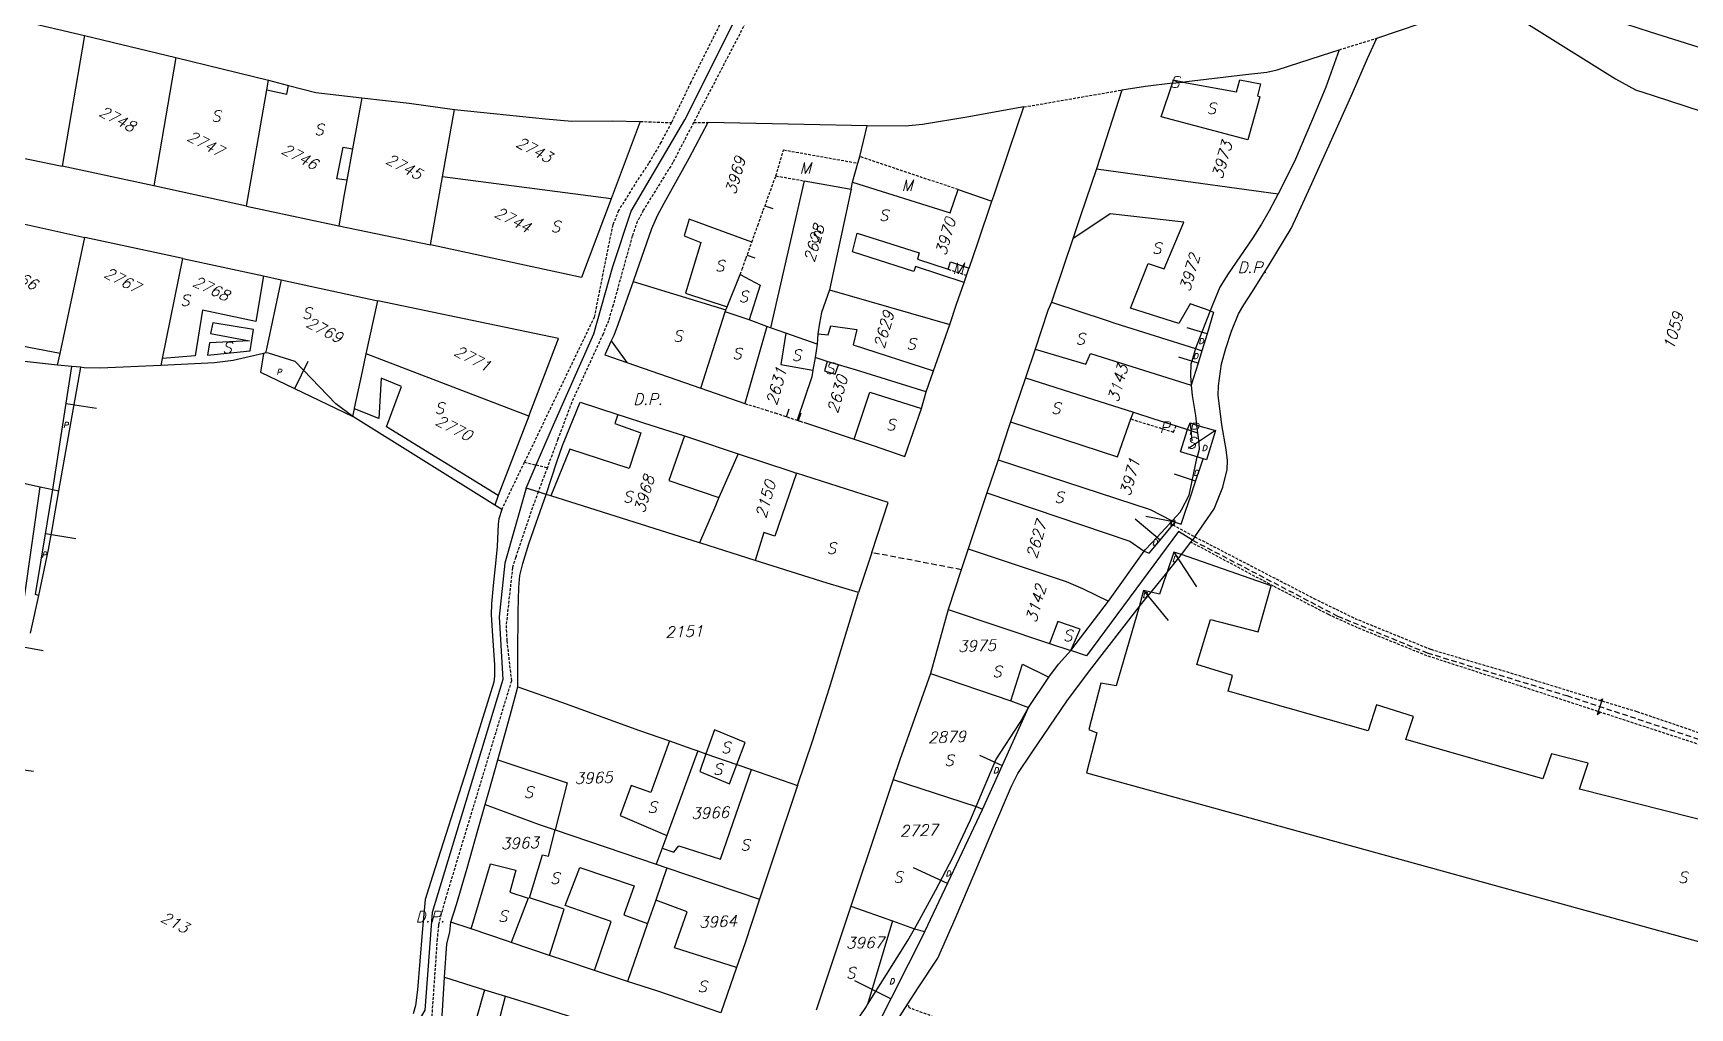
# Model space of a CAD drawing. Extents: x -334462 to -332769, y -29481 to -26664.
# Drawn here: x -334000.6 to -333851.5, y -28563.3 to -28475.5 of the extents above; entities that cross this region are included whole.
import ezdxf
from ezdxf.enums import TextEntityAlignment as Align

# ---------------------------------------------------------------- set-up
doc = ezdxf.new("R2010")
doc.units = 0
doc.header["$MEASUREMENT"] = 0
doc.linetypes.add('DASHED', pattern=[0.75, 0.5, -0.25])
doc.linetypes.add('HIDDEN', pattern=[0.375, 0.25, -0.125])
for name, color, linetype in [('18', 7, 'CONTINUOUS'), ('19', 7, 'CONTINUOUS'), ('DP$DIVIDING$LINE', 7, 'CONTINUOUS'), ('EASEMENT$BOUNDA$', 7, 'CONTINUOUS'), ('ENC$$ST$$A$$TEXT', 7, 'CONTINUOUS'), ('ENCRO$$AREA$TEXT', 7, 'CONTINUOUS'), ('ENCROACHED$WALL', 7, 'CONTINUOUS'), ('MAP$SHEET$BOUND$', 7, 'CONTINUOUS'), ('PARCEL$BOUNDARY', 7, 'CONTINUOUS'), ('PARCEL$NUMBER', 7, 'CONTINUOUS'), ('SECTION$$A$', 7, 'CONTINUOUS'), ('STRUC$$FOOTPRINT', 7, 'CONTINUOUS')]:
    doc.layers.add(name, color=color, linetype=linetype)
doc.styles.add('ITALICT', font='ITALICT', dxfattribs={"height": 0.2})

# ---------------------------------------------------------------- blocks, each defined once
blk = doc.blocks.new('HOOK')
at = {"layer": '19', "color": 7, "linetype": 'Continuous'}
for p, q in [((0, 0.75), (-0.17, 0.5)), ((0, 0), (0, 0.75)), ((0, -0.75), (0, 0)), ((0.17, -0.5), (0, -0.75))]:
    blk.add_line(p, q, dxfattribs=at)

msp = doc.modelspace()

# ---------------------------------------------------------------- linework, layer by layer
at = {"layer": '18', "color": 1, "linetype": 'Continuous'}
for p, q in [((-333934.76, -28491.04), (-333934.06, -28491.29)), ((-333936.36, -28495.47), (-333935.66, -28495.73)), ((-333932.81, -28510.03), (-333932.58, -28509.32)), ((-333931.74, -28510.38), (-333931.51, -28509.67))]:
    msp.add_line(p, q, dxfattribs=at)
at = {"layer": 'DP$DIVIDING$LINE', "color": 30, "linetype": 'HIDDEN'}
for p, q in [((-333883.07, -28476.99), (-333879.68, -28475.94)), ((-333911.46, -28482.14), (-333902.63, -28480.61)), ((-333941.18, -28483.53), (-333939.9, -28483.54))]:
    msp.add_line(p, q, dxfattribs=at)
at = {"layer": 'DP$DIVIDING$LINE', "color": 2, "linetype": 'HIDDEN'}
for p, q in [((-333945.98, -28483.44), (-333943.18, -28483.55)), ((-333958.45, -28518.39), (-333956.41, -28514.13)), ((-333956.41, -28514.13), (-333955.36, -28514.37)), ((-333955.36, -28514.37), (-333954.35, -28514.6)), ((-333954.35, -28514.6), (-333955.18, -28516.8)), ((-333898.32, -28519.63), (-333898.05, -28519.77)), ((-333898.05, -28519.77), (-333896.07, -28520.84))]:
    msp.add_line(p, q, dxfattribs=at)
for points in [[(-333935.24, -28468.2), (-333935.96, -28469.14), (-333936.83, -28470.74), (-333941.44, -28479.93), (-333943.18, -28483.55)], [(-333932.58, -28467.93), (-333933.84, -28469.71), (-333934.96, -28471.58), (-333941.18, -28483.53)], [(-333943.18, -28483.55), (-333944.13, -28485.34), (-333945.24, -28487.24), (-333946.28, -28488.79), (-333947.94, -28491.47), (-333948.45, -28492.74), (-333948.77, -28494.2), (-333950.13, -28501.06), (-333956.41, -28514.13)], [(-333941.18, -28483.53), (-333943.05, -28487.14), (-333945.71, -28491.44), (-333946.25, -28492.43), (-333946.7, -28493.74), (-333948.44, -28499.99), (-333948.85, -28501.39), (-333949.34, -28502.58), (-333952.15, -28508.71), (-333953.4, -28512.05), (-333954.35, -28514.6)], [(-333955.18, -28516.8), (-333955.44, -28517.5), (-333957.2, -28522.67), (-333957.49, -28523.61), (-333958.06, -28528.82), (-333958, -28530.19), (-333957.59, -28533.8), (-333963.49, -28553.32), (-333963.9, -28554.79), (-333964.15, -28555.82), (-333964.27, -28557.05), (-333964.76, -28564.1), (-333965.31, -28564.98), (-333971.71, -28575.36), (-333972.83, -28577.37), (-333977.15, -28585.12), (-333980.98, -28596.49), (-333980.84, -28597.43)]]:
    msp.add_lwpolyline(points, dxfattribs=at)
at = {"layer": 'EASEMENT$BOUNDA$', "color": 3, "linetype": 'HIDDEN'}
for p, q in [((-333917.37, -28489.58), (-333926.23, -28486.6)), ((-333918.26, -28496.75), (-333916.61, -28497.31))]:
    msp.add_line(p, q, dxfattribs=at)
for points in [[(-333933.78, -28488.34), (-333933.08, -28486), (-333926.39, -28487.2)], [(-333901.82, -28510.23), (-333897.98, -28511.42), (-333897.76, -28510.85)], [(-333896.07, -28520.84), (-333885.36, -28526.38), (-333881.68, -28528.18), (-333874.84, -28530.97), (-333868.01, -28532.98), (-333856.28, -28536.57), (-333844.72, -28540.51), (-333838.43, -28542.67), (-333832.83, -28544.75), (-333827.61, -28546.44), (-333822.7, -28548.12)], [(-333778.63, -28565.03), (-333788.97, -28561.63), (-333799.16, -28558.1), (-333807.17, -28555.37), (-333813.71, -28553.28), (-333818.47, -28551.7), (-333819.48, -28551.23), (-333822.42, -28548.99), (-333827.31, -28547.3), (-333831.91, -28545.86), (-333835.83, -28544.36), (-333849.46, -28539.94), (-333868.77, -28533.63), (-333875.18, -28531.55), (-333881.42, -28529.03), (-333884.04, -28527.84), (-333889, -28525.28), (-333896.42, -28521.33)], [(-333845.84, -28588.23), (-333858.29, -28584.48), (-333865.05, -28582.46), (-333877.63, -28578.47), (-333891.87, -28574.09), (-333900.12, -28571.53), (-333905.3, -28569.51), (-333916.71, -28565.1), (-333921.74, -28563.27), (-333921.89, -28562.88)]]:
    msp.add_lwpolyline(points, dxfattribs=at)
at = {"layer": 'ENC$$ST$$A$$TEXT', "color": 1, "linetype": 'Continuous'}
for p, q in [((-333894.97, -28502.56), (-333896.76, -28502.01)), ((-333895.78, -28505.19), (-333897.52, -28504.66)), ((-333977.09, -28507.5), (-333975.88, -28505.01)), ((-333896.49, -28510.58), (-333896.34, -28512.2)), ((-333894.21, -28511.26), (-333896.65, -28512.89)), ((-333899.2, -28521.14), (-333901.44, -28519.26)), ((-333897.83, -28519.51), (-333900.47, -28519.01)), ((-333897.96, -28522.23), (-333895.93, -28525.34)), ((-333900.68, -28525.68), (-333898.47, -28528.36)), ((-333913.38, -28541.47), (-333915.41, -28540.53)), ((-333918.34, -28552.06), (-333921.38, -28550.63))]:
    msp.add_line(p, q, dxfattribs=at)
at = {"layer": 'ENCRO$$AREA$TEXT', "color": 5, "linetype": 'Continuous'}
for p, q in [((-333997.66, -28508.83), (-333994.92, -28509.25)), ((-333896, -28515.82), (-333897.9, -28515.19)), ((-333999.52, -28520.55), (-333996.79, -28521)), ((-334001.87, -28530.69), (-333999.72, -28531.07)), ((-334003.74, -28541.53), (-334000.59, -28541.94)), ((-333923.42, -28562.45), (-333926.67, -28560.82))]:
    msp.add_line(p, q, dxfattribs=at)
at = {"layer": 'ENCROACHED$WALL', "color": 5, "linetype": 'Continuous'}
for p, q in [((-333998.86, -28516.59), (-333997.15, -28505.49)), ((-333920.37, -28556.38), (-333924.89, -28565.36))]:
    msp.add_line(p, q, dxfattribs=at)
for points in [[(-333897.83, -28519.51), (-333897.29, -28519.69), (-333896.9, -28518.53), (-333896.44, -28517.16), (-333896.07, -28516.04), (-333895.33, -28513.82)], [(-334000.16, -28526.12), (-334000.43, -28526.04), (-333998.86, -28516.59)]]:
    msp.add_lwpolyline(points, dxfattribs=at)
at = {"layer": 'MAP$SHEET$BOUND$', "color": 6, "linetype": 'Continuous'}
for p, q in [((-333956.26, -28516.46), (-333955.36, -28514.37)), ((-333955.18, -28516.8), (-333956.26, -28516.46)), ((-333954.46, -28517.02), (-333955.18, -28516.8))]:
    msp.add_line(p, q, dxfattribs=at)
for points in [[(-333955.36, -28514.37), (-333953.79, -28510.76), (-333950.18, -28502.56), (-333948.45, -28496.5), (-333946.79, -28491.53), (-333941.98, -28483.29), (-333937.02, -28473.41), (-333932.86, -28468.08), (-333930.89, -28464.95), (-333925.73, -28452.66), (-333919.79, -28440.13), (-333915.81, -28433.17), (-333911.88, -28424.17)], [(-333956.26, -28516.46), (-333958.17, -28523.2), (-333958.68, -28528.05), (-333958.36, -28533.69), (-333964.73, -28554.66), (-333965.37, -28563.45), (-333970.95, -28573.01), (-333977.44, -28584.16), (-333982.66, -28598.56), (-333986.44, -28599.55)], [(-333896.28, -28521.14), (-333897.53, -28520.35), (-333905.83, -28531.57), (-333907.22, -28531.09)]]:
    msp.add_lwpolyline(points, dxfattribs=at)
at = {"layer": 'PARCEL$BOUNDARY', "color": 7, "linetype": 'Continuous'}
for p, q in [((-334004.17, -28473.8), (-333996, -28475.71)), ((-333996, -28475.71), (-333998.02, -28487.46)), ((-333996, -28475.71), (-333987.79, -28477.67)), ((-333987.79, -28477.67), (-333989.76, -28489.24)), ((-333987.79, -28477.67), (-333979.45, -28479.73)), ((-333981.43, -28491.07), (-333979.6, -28480.58)), ((-333979.6, -28480.58), (-333979.45, -28479.73)), ((-333979.45, -28479.73), (-333977.65, -28480.2)), ((-333902.63, -28480.61), (-333904.93, -28487.7)), ((-333898.09, -28480), (-333897.16, -28479.89)), ((-333971.05, -28481.33), (-333971.89, -28485.92)), ((-333963.78, -28488.43), (-333962.71, -28482.37)), ((-333945.98, -28483.44), (-333948.62, -28490.4)), ((-333926.23, -28486.6), (-333925.56, -28483.84)), ((-334006.39, -28485.74), (-333998.02, -28487.46)), ((-333971.89, -28485.92), (-333972.4, -28488.73)), ((-333989.76, -28489.24), (-333998.02, -28487.46)), ((-333926.87, -28488.91), (-333926.39, -28487.2)), ((-333981.43, -28491.07), (-333989.76, -28489.24)), ((-333964.88, -28494.56), (-333963.78, -28488.43)), ((-333948.62, -28490.4), (-333963.78, -28488.43)), ((-333927, -28489.55), (-333928.95, -28498.6)), ((-333927, -28489.55), (-333926.87, -28488.91)), ((-333981.43, -28491.07), (-333973.12, -28492.83)), ((-334004.69, -28491.97), (-333995.97, -28493.89)), ((-333998.21, -28504.33), (-333995.97, -28493.89)), ((-333987.17, -28495.78), (-333995.97, -28493.89)), ((-333973.12, -28492.83), (-333964.88, -28494.56)), ((-333988.99, -28504.79), (-333987.17, -28495.78)), ((-333987.17, -28495.78), (-333979.9, -28497.35)), ((-333938.16, -28500.12), (-333936.99, -28497.21)), ((-333979.9, -28497.35), (-333978.32, -28497.69)), ((-333978.32, -28497.69), (-333969.62, -28499.6)), ((-333928.95, -28498.6), (-333918.13, -28501.71)), ((-333916.83, -28497.93), (-333916.61, -28497.31)), ((-333970.67, -28504.37), (-333969.62, -28499.6)), ((-333940.54, -28507.47), (-333938.34, -28500.59)), ((-333936.19, -28501.31), (-333938.34, -28500.59)), ((-333934.59, -28501.89), (-333936.19, -28501.31)), ((-333919.6, -28505.89), (-333918.13, -28501.71)), ((-333934.26, -28502.01), (-333934.59, -28501.89)), ((-333932.89, -28502.5), (-333934.26, -28502.01)), ((-333930.07, -28503.49), (-333932.89, -28502.5)), ((-333929.99, -28502.55), (-333930.07, -28503.49)), ((-333998.44, -28505.39), (-334006.88, -28504.44)), ((-333998.44, -28505.39), (-333998.21, -28504.33)), ((-333979.72, -28504.28), (-333979.9, -28504.32)), ((-333956.03, -28509.99), (-333970.67, -28504.37)), ((-333930.23, -28504.7), (-333930.44, -28505.85)), ((-333930.07, -28503.49), (-333930.23, -28504.7)), ((-333929.17, -28505.04), (-333930.23, -28504.7)), ((-333910.45, -28503.94), (-333911.3, -28506.52)), ((-333997.15, -28505.49), (-333998.44, -28505.39)), ((-333996.37, -28505.55), (-333998.34, -28516.7)), ((-333996.37, -28505.55), (-333997.15, -28505.49)), ((-333989.12, -28505.42), (-333988.99, -28504.79)), ((-333947.2, -28505.13), (-333940.54, -28507.47)), ((-333928.14, -28505.36), (-333929.17, -28505.04)), ((-333920.26, -28507.79), (-333919.6, -28505.89)), ((-333940.54, -28507.47), (-333936.58, -28508.84)), ((-333920.68, -28509.3), (-333920.26, -28507.79)), ((-333971.86, -28510), (-333971.72, -28509.32)), ((-333959.08, -28517.99), (-333971.86, -28510)), ((-333956.03, -28509.99), (-333958.79, -28517.12)), ((-333931.21, -28510.56), (-333926.72, -28512.05)), ((-333897.76, -28510.85), (-333896.72, -28511.19)), ((-333896.72, -28511.19), (-333895.83, -28511.47)), ((-333895.91, -28510.78), (-333895.83, -28511.47)), ((-333937.18, -28513.37), (-333938.9, -28517.31)), ((-334008.76, -28514.44), (-333999.99, -28516.34)), ((-333913.78, -28513.9), (-333914.79, -28516.87)), ((-333999.99, -28516.34), (-333998.86, -28516.59)), ((-333998.86, -28516.59), (-333998.34, -28516.7)), ((-333958.79, -28517.12), (-333959.08, -28517.99)), ((-333958.45, -28518.39), (-333959.08, -28517.99)), ((-333914.79, -28516.87), (-333916.48, -28521.93)), ((-333898.32, -28519.63), (-333898.1, -28519.39)), ((-333896.07, -28520.84), (-333896.28, -28521.14)), ((-333916.48, -28521.93), (-333917.09, -28523.8)), ((-333903.83, -28526.63), (-333900.62, -28522.13)), ((-333898.6, -28524.08), (-333897.26, -28522.44)), ((-333897.26, -28522.44), (-333896.42, -28521.33)), ((-333896.42, -28521.33), (-333896.28, -28521.14)), ((-333900.01, -28525.82), (-333898.6, -28524.08)), ((-334000.16, -28526.12), (-334000.89, -28529.51)), ((-333907.22, -28531.09), (-333903.83, -28526.63)), ((-333918.26, -28527.39), (-333919.86, -28533.16)), ((-333919.86, -28533.16), (-333912.64, -28535.62)), ((-333911.05, -28536.2), (-333909.2, -28533.49)), ((-333912.64, -28535.62), (-333911.05, -28536.2)), ((-333940.81, -28540.11), (-333943.6, -28547.72)), ((-333940.81, -28540.11), (-333940.07, -28540.37)), ((-333940.07, -28540.37), (-333937.3, -28541.33)), ((-333937.3, -28541.33), (-333935.97, -28541.8)), ((-333935.97, -28541.8), (-333931.83, -28543.24)), ((-333923.22, -28542.69), (-333915.76, -28545.13)), ((-333953.64, -28547.23), (-333944.54, -28550.31)), ((-333943.6, -28547.72), (-333944.02, -28548.87)), ((-333944.02, -28548.87), (-333944.54, -28550.31)), ((-333943.58, -28550.64), (-333944.59, -28553.56)), ((-333944.54, -28550.31), (-333943.58, -28550.64)), ((-333943.58, -28550.64), (-333935.25, -28553.46)), ((-333944.59, -28553.56), (-333945.32, -28555.66)), ((-333927.04, -28554.09), (-333930.15, -28563.46)), ((-333927.04, -28554.09), (-333923.29, -28555.42)), ((-333961.22, -28556.15), (-333963.03, -28555.54)), ((-333945.32, -28555.66), (-333947.12, -28560.89)), ((-333923.29, -28555.42), (-333921.29, -28556.13)), ((-333954.16, -28558.53), (-333957.6, -28557.37)), ((-333963.61, -28560.5), (-333960.01, -28561.62)), ((-333947.12, -28560.89), (-333950.12, -28559.88)), ((-333960.01, -28561.62), (-333958.12, -28562.21)), ((-333922.86, -28564.4), (-333921.89, -28562.88))]:
    msp.add_line(p, q, dxfattribs=at)
at = {"layer": 'PARCEL$BOUNDARY', "color": 2, "linetype": 'HIDDEN'}
msp.add_line((-333933.78, -28488.34), (-333931.24, -28488.79), dxfattribs=at)
at = {"layer": 'PARCEL$BOUNDARY', "color": 7, "linetype": 'Continuous'}
for points in [[(-333849.22, -28477.23), (-333855.06, -28475.39), (-333862.84, -28472.89), (-333866.47, -28471.68)], [(-333879.68, -28475.94), (-333875.79, -28474.63), (-333869.3, -28472.66)], [(-333869.3, -28472.66), (-333865.56, -28475.02), (-333858.2, -28479.6), (-333856.41, -28480.6), (-333854.8, -28481.12), (-333848.83, -28483.05), (-333842.46, -28485.07), (-333840.16, -28485.96), (-333837.24, -28487.23), (-333831.52, -28489.74), (-333828.63, -28490.88), (-333824.4, -28492.4), (-333817.17, -28495.01), (-333812.69, -28496.58), (-333806.36, -28498.82), (-333807.36, -28501.48), (-333809.29, -28506.53), (-333811.63, -28512.66), (-333812.77, -28515.58)], [(-333896.07, -28520.84), (-333894.33, -28518.31), (-333893.56, -28516.36), (-333893.16, -28514.79), (-333893.12, -28513.96), (-333893.26, -28512.97), (-333893.63, -28510.75), (-333893.96, -28508.1), (-333893.93, -28507.25), (-333893.68, -28505.26), (-333893.27, -28503.89), (-333892.78, -28502.33), (-333892.14, -28500.76), (-333891.65, -28499.94), (-333890.93, -28498.83), (-333889.37, -28496.35), (-333887.41, -28493.09), (-333886.84, -28491.85), (-333885.7, -28489.37), (-333883.73, -28485.05), (-333881.87, -28480.9), (-333880.52, -28477.77), (-333879.68, -28475.94)], [(-333897.16, -28479.89), (-333896.82, -28479.85), (-333891.5, -28479.22), (-333889.58, -28479.01), (-333888.65, -28478.79), (-333884.68, -28477.5), (-333883.07, -28476.99)], [(-333883.07, -28476.99), (-333884.29, -28480.34), (-333885.49, -28483.24), (-333887.1, -28487.04), (-333888.58, -28489.97)], [(-333977.65, -28480.2), (-333975.2, -28480.82), (-333971.05, -28481.33)], [(-333898.09, -28480), (-333900.51, -28480.29), (-333902.63, -28480.61)], [(-333971.05, -28481.33), (-333966.8, -28481.81), (-333962.71, -28482.37)], [(-333911.46, -28482.14), (-333916.6, -28483.06), (-333920.58, -28483.71), (-333922.11, -28483.86), (-333925.56, -28483.84)], [(-333914.33, -28490.63), (-333914.17, -28490.15), (-333912.73, -28485.85), (-333911.46, -28482.14)], [(-333962.71, -28482.37), (-333954.51, -28483.22), (-333952.15, -28483.42), (-333948.48, -28483.4), (-333945.98, -28483.44)], [(-333939.9, -28483.54), (-333941.62, -28486.77), (-333943.85, -28490.83), (-333944.46, -28491.93), (-333944.96, -28493.11), (-333946.33, -28496.98), (-333946.63, -28497.84)], [(-333925.56, -28483.84), (-333931.24, -28483.71), (-333938.45, -28483.58), (-333939.9, -28483.54)], [(-333926.39, -28487.2), (-333926.29, -28486.82), (-333926.23, -28486.6)], [(-333904.93, -28487.7), (-333906.37, -28491.95), (-333907.06, -28494.01)], [(-333904.93, -28487.7), (-333897.74, -28488.69), (-333890.76, -28489.65), (-333888.58, -28489.97)], [(-333972.4, -28488.73), (-333972.64, -28490.01), (-333973.12, -28492.83)], [(-333931.24, -28488.79), (-333929.69, -28489.06), (-333927, -28489.55)], [(-333948.62, -28490.4), (-333951.27, -28497.5), (-333964.88, -28494.56)], [(-333916.38, -28496.64), (-333915.59, -28494.37), (-333914.33, -28490.63)], [(-333888.58, -28489.97), (-333889.39, -28491.49), (-333890.07, -28492.68), (-333890.86, -28493.92), (-333893.14, -28497.26), (-333893.81, -28498.35), (-333894.45, -28499.88), (-333894.69, -28500.49)], [(-333907.06, -28494.01), (-333907.83, -28496.32), (-333908.97, -28499.72)], [(-333916.61, -28497.31), (-333916.4, -28496.69), (-333916.38, -28496.64)], [(-333978.32, -28497.69), (-333979.64, -28503.91), (-333979.72, -28504.28)], [(-333946.63, -28497.84), (-333947.98, -28501.67), (-333948.38, -28502.72), (-333948.6, -28503.2)], [(-333928.95, -28498.6), (-333929.67, -28500.64), (-333929.85, -28501.59), (-333929.99, -28502.55)], [(-333918.13, -28501.71), (-333917.53, -28499.9), (-333916.83, -28497.93)], [(-333956.03, -28509.99), (-333953.35, -28502.99), (-333969.62, -28499.6)], [(-333938.27, -28500.41), (-333938.17, -28500.15), (-333938.16, -28500.12)], [(-333908.97, -28499.72), (-333909.3, -28500.46), (-333910.45, -28503.94)], [(-333908.97, -28499.72), (-333904.05, -28501.33), (-333903.27, -28501.59), (-333896.02, -28503.89)], [(-333938.34, -28500.59), (-333938.28, -28500.44), (-333938.27, -28500.41)], [(-333894.69, -28500.49), (-333895.44, -28502.42), (-333896.02, -28503.89)], [(-333948.6, -28503.2), (-333949.18, -28504.45), (-333947.2, -28505.13)], [(-333979.9, -28504.32), (-333982.63, -28504.95), (-333984.31, -28505.16), (-333989.12, -28505.42)], [(-333971.86, -28510), (-333973.39, -28508.88), (-333977.04, -28505.06), (-333979.44, -28504.31), (-333979.72, -28504.28)], [(-333971.72, -28509.32), (-333971.71, -28509.26), (-333971, -28505.95), (-333970.67, -28504.37)], [(-333896.02, -28503.89), (-333896.34, -28505.02), (-333896.42, -28505.28), (-333896.47, -28506.33), (-333896.4, -28507.2)], [(-333989.12, -28505.42), (-333994.6, -28505.65), (-333996.04, -28505.62), (-333996.37, -28505.55)], [(-333930.44, -28505.85), (-333930.54, -28506.45), (-333931.85, -28510.35)], [(-333920.26, -28507.79), (-333926.53, -28505.85), (-333928.14, -28505.36)], [(-333911.3, -28506.52), (-333912.25, -28509.25), (-333912.66, -28510.49)], [(-333911.3, -28506.52), (-333905.29, -28508.45), (-333901.6, -28509.62)], [(-333896.4, -28507.2), (-333896.32, -28508.13), (-333896.01, -28509.92), (-333895.91, -28510.78)], [(-333954.46, -28517.02), (-333953.51, -28514.1), (-333952.99, -28512.61), (-333951.4, -28508.72), (-333948.01, -28509.83)], [(-333948.01, -28509.83), (-333947.35, -28510.04), (-333945.68, -28510.58), (-333942.01, -28511.76)], [(-333926.72, -28512.05), (-333925.03, -28512.62), (-333922.18, -28513.61), (-333920.68, -28509.3)], [(-333912.66, -28510.49), (-333913.37, -28512.67), (-333913.78, -28513.9)], [(-333901.6, -28509.62), (-333899.75, -28510.21), (-333897.76, -28510.85)], [(-333942.01, -28511.76), (-333941.47, -28511.94), (-333937.18, -28513.37)], [(-333895.83, -28511.47), (-333895.7, -28512.38), (-333895.69, -28512.97), (-333895.85, -28513.64)], [(-333937.18, -28513.37), (-333932.52, -28514.91), (-333931.92, -28515.1)], [(-333898.1, -28519.39), (-333897.4, -28518.63), (-333897.28, -28518.4), (-333896.59, -28517.08), (-333896.35, -28515.95), (-333895.85, -28513.64)], [(-333925.15, -28522.26), (-333923.66, -28517.74), (-333931.92, -28515.1)], [(-333998.34, -28516.7), (-333998.95, -28520.17), (-333999.27, -28521.98), (-334000.16, -28526.12)], [(-333957.02, -28534.34), (-333957.02, -28531.59), (-333956.99, -28527.55), (-333956.91, -28525.39), (-333956.84, -28524.33), (-333956.57, -28523.25), (-333956.01, -28521.48), (-333955.37, -28519.57), (-333954.46, -28517.02)], [(-333938.9, -28517.31), (-333939.22, -28518.05), (-333940.65, -28521.38)], [(-333914.79, -28516.87), (-333901.92, -28521.22), (-333900.62, -28522.13)], [(-333958.45, -28518.39), (-333958.73, -28519.22), (-333958.79, -28519.7), (-333958.87, -28521.72), (-333959, -28522.94), (-333959.23, -28525.23), (-333959.38, -28526.86), (-333959.41, -28527.86), (-333959.3, -28529.75), (-333959.11, -28532.37), (-333959.1, -28533.38), (-333959.16, -28533.92), (-333961.6, -28541.74), (-333964.69, -28551.4), (-333965.34, -28553.49), (-333965.61, -28556.47), (-333966.03, -28561.62), (-333966.23, -28563.04), (-333966.44, -28563.8)], [(-333900.62, -28522.13), (-333900.52, -28521.99), (-333899.49, -28520.89), (-333898.32, -28519.63)], [(-333916.48, -28521.93), (-333907.66, -28524.87), (-333906.17, -28525.5), (-333903.83, -28526.63)], [(-333931.83, -28543.24), (-333930.49, -28539.24), (-333928.94, -28534.44), (-333926.33, -28525.86)], [(-333901.07, -28527.15), (-333900.59, -28526.54), (-333900.01, -28525.82)], [(-333921.89, -28562.88), (-333920.97, -28561.45), (-333919.19, -28558.77), (-333917.64, -28555.25), (-333915.94, -28551.22), (-333914.24, -28547.21), (-333912.57, -28543.3), (-333912, -28542.16), (-333910.72, -28540.23), (-333907.58, -28535.63), (-333905.55, -28532.92), (-333901.07, -28527.15)], [(-333909.2, -28533.49), (-333908.34, -28532.31), (-333907.22, -28531.09)], [(-333958.81, -28540.92), (-333957.7, -28536.93), (-333957.02, -28534.34)], [(-333957.02, -28534.34), (-333953.09, -28535.72), (-333946.04, -28538.27), (-333943.36, -28539.21)], [(-333919.86, -28533.16), (-333922.61, -28540.91), (-333923.22, -28542.69)], [(-333915.76, -28545.13), (-333913.99, -28540.92), (-333911.8, -28537.55), (-333911.05, -28536.2)], [(-333943.36, -28539.21), (-333941.35, -28539.92), (-333940.81, -28540.11)], [(-333959.94, -28544.94), (-333959.62, -28543.81), (-333958.81, -28540.92)], [(-333931.83, -28543.24), (-333934, -28549.68), (-333935.25, -28553.46)], [(-333923.22, -28542.69), (-333925.1, -28548.36), (-333926.5, -28552.48), (-333927.04, -28554.09)], [(-333963.03, -28555.54), (-333962.54, -28553.93), (-333961.58, -28550.67), (-333960.6, -28547.25), (-333959.94, -28544.94)], [(-333959.94, -28544.94), (-333955.09, -28546.74), (-333953.64, -28547.23)], [(-333921.29, -28556.13), (-333921.03, -28555.67), (-333919.41, -28552.69), (-333917.85, -28549.7), (-333916.27, -28546.32), (-333915.76, -28545.13)], [(-333935.25, -28553.46), (-333936.58, -28557.49), (-333937.32, -28559.63)], [(-333963.61, -28560.5), (-333963.41, -28557.49), (-333963.14, -28556.44), (-333963.03, -28555.54)], [(-333957.6, -28557.37), (-333957.94, -28557.26), (-333961.22, -28556.15)], [(-333925.52, -28562.95), (-333923.81, -28560.25), (-333921.9, -28557.2), (-333921.29, -28556.13)], [(-333950.12, -28559.88), (-333952.69, -28559.02), (-333954.16, -28558.53)], [(-333937.32, -28559.63), (-333938.72, -28563.69), (-333944.41, -28561.76), (-333947.12, -28560.89)], [(-333966.33, -28569.05), (-333964.76, -28566.47), (-333963.95, -28565.13), (-333963.79, -28563.53), (-333963.61, -28560.5)], [(-333958.12, -28562.21), (-333955.22, -28563.1), (-333949.19, -28565.01)], [(-333926.69, -28564.72), (-333925.68, -28563.21), (-333925.52, -28562.95)]]:
    msp.add_lwpolyline(points, dxfattribs=at)
at = {"layer": 'PARCEL$BOUNDARY', "color": 2, "linetype": 'HIDDEN'}
for points in [[(-333935.94, -28494.31), (-333935.41, -28492.81), (-333934.91, -28491.44), (-333933.78, -28488.34)], [(-333936.99, -28497.21), (-333936.81, -28496.74), (-333936.47, -28495.77), (-333935.94, -28494.31)], [(-333936.58, -28508.84), (-333934.64, -28509.43), (-333933.85, -28509.69), (-333931.85, -28510.35)], [(-333931.85, -28510.35), (-333931.6, -28510.43), (-333931.21, -28510.56)]]:
    msp.add_lwpolyline(points, dxfattribs=at)
at = {"layer": 'SECTION$$A$', "color": 7, "linetype": 'Continuous'}
for p, q in [((-333954.05, -28517.15), (-333954.46, -28517.02)), ((-333940.65, -28521.38), (-333954.05, -28517.15)), ((-333925.15, -28522.26), (-333926.33, -28525.86)), ((-333917.09, -28523.8), (-333918.26, -28527.39)), ((-333918.26, -28527.39), (-333909.16, -28530.44)), ((-333909.16, -28530.44), (-333907.22, -28531.09))]:
    msp.add_line(p, q, dxfattribs=at)
at = {"layer": 'SECTION$$A$', "color": 2, "linetype": 'DASHED'}
msp.add_line((-333917.09, -28523.8), (-333925.15, -28522.26), dxfattribs=at)
at = {"layer": 'SECTION$$A$', "color": 7, "linetype": 'Continuous'}
for points in [[(-333935.64, -28522.96), (-333940.53, -28521.42), (-333940.65, -28521.38)], [(-333926.33, -28525.86), (-333929.16, -28525), (-333935.64, -28522.96)]]:
    msp.add_lwpolyline(points, dxfattribs=at)
at = {"layer": 'SECTION$$A$', "color": 2, "linetype": 'DASHED'}
msp.add_lwpolyline([(-333896.28, -28521.14), (-333883.22, -28527.98), (-333875.16, -28531.29), (-333862.59, -28535.14), (-333840.87, -28542.31), (-333822.86, -28548.63)], dxfattribs=at)
at = {"layer": 'STRUC$$FOOTPRINT', "color": 1, "linetype": 'Continuous'}
for p, q in [((-333931.24, -28488.79), (-333934.26, -28502.01)), ((-333917.37, -28489.58), (-333914.33, -28490.63)), ((-333946.63, -28497.84), (-333938.27, -28500.41)), ((-333998.21, -28504.33), (-334007.01, -28502.63)), ((-333981.09, -28504.08), (-333980.79, -28502.16)), ((-333948.6, -28503.2), (-333947.2, -28505.13)), ((-333934.59, -28501.89), (-333936.58, -28508.84)), ((-333896.02, -28503.89), (-333895.45, -28504.1)), ((-333901.82, -28510.23), (-333901.6, -28509.62)), ((-333895.33, -28513.82), (-333895.85, -28513.64)), ((-333897.83, -28519.51), (-333898.1, -28519.39)), ((-333898.05, -28519.77), (-333897.83, -28519.51)), ((-333915.19, -28545.38), (-333911.05, -28536.2)), ((-333920.37, -28556.38), (-333915.19, -28545.38)), ((-333915.19, -28545.38), (-333915.76, -28545.13)), ((-333923.29, -28555.42), (-333925.52, -28562.95)), ((-333921.29, -28556.13), (-333920.37, -28556.38)), ((-333960.01, -28561.62), (-333962.52, -28570.42)), ((-333960.46, -28571.14), (-333958.12, -28562.21))]:
    msp.add_line(p, q, dxfattribs=at)
for points in [[(-333979.6, -28480.58), (-333977.8, -28480.97), (-333977.65, -28480.2)], [(-333897.16, -28479.89), (-333892.31, -28480.77), (-333892.03, -28479.7), (-333890.17, -28480.05), (-333890.44, -28481.15), (-333890.21, -28481.23), (-333891.29, -28485.1), (-333899.1, -28483.04), (-333898.09, -28480)], [(-333897.16, -28479.89), (-333898.04, -28479.71), (-333898.09, -28480)], [(-333972.4, -28488.73), (-333973.31, -28488.6), (-333972.73, -28485.75), (-333971.89, -28485.92)], [(-333926.87, -28488.91), (-333918.09, -28491.67), (-333917.37, -28489.58)], [(-333935.94, -28494.31), (-333941.58, -28492.25), (-333942.03, -28493.74), (-333940.54, -28494.34), (-333941.9, -28498.91), (-333938.16, -28500.12)], [(-333894.69, -28500.49), (-333896.48, -28499.85), (-333897.51, -28501.64), (-333901.85, -28500.25), (-333900.27, -28496.23), (-333898.84, -28496.71), (-333897.06, -28492.5), (-333903.7, -28491.77), (-333907.06, -28494.01)], [(-333916.83, -28497.93), (-333921.2, -28496.51), (-333921.35, -28496.96), (-333926.89, -28495.17), (-333926.47, -28493.49), (-333920.89, -28495.26), (-333921.04, -28495.85), (-333918.26, -28496.75)], [(-333936.99, -28497.21), (-333935.18, -28498.17), (-333936.19, -28501.31)], [(-333918.26, -28496.75), (-333918.06, -28496.07), (-333916.38, -28496.64)], [(-333979.9, -28497.35), (-333980.59, -28501.45), (-333985.38, -28500.42), (-333986.05, -28504.54), (-333988.99, -28504.79)], [(-333980.79, -28502.16), (-333984.46, -28501.56), (-333984.66, -28502.54), (-333981.17, -28503.19), (-333984.75, -28503.38), (-333984.95, -28504.48), (-333981.09, -28504.08)], [(-333894.69, -28500.49), (-333894.38, -28500.61), (-333894.97, -28502.56), (-333895.45, -28504.1)], [(-333932.89, -28502.5), (-333933.34, -28505.31), (-333930.44, -28505.85)], [(-333929.99, -28502.55), (-333929.06, -28502.65), (-333928.84, -28501.85), (-333926.5, -28502.16), (-333926.83, -28503.56), (-333919.6, -28505.89)], [(-333979.9, -28504.32), (-333980.18, -28506.03), (-333971.86, -28510)], [(-333910.45, -28503.94), (-333905.87, -28505.29), (-333905.45, -28504.32), (-333896.4, -28507.2)], [(-333895.45, -28504.1), (-333895.78, -28505.19), (-333896.4, -28507.2)], [(-333929.17, -28505.04), (-333929.4, -28505.91), (-333928.44, -28506.21), (-333928.14, -28505.36)], [(-333958.79, -28517.12), (-333968.82, -28510.93), (-333967.48, -28507.31), (-333969.31, -28506.57), (-333969.51, -28510.19), (-333971.72, -28509.32)], [(-333926.72, -28512.05), (-333925.33, -28507.82), (-333920.68, -28509.3)], [(-333948.01, -28509.83), (-333948.28, -28510.63), (-333945.92, -28511.48), (-333946.99, -28514.68), (-333952.32, -28512.94), (-333954.05, -28517.15)], [(-333912.66, -28510.49), (-333903.02, -28513.64), (-333901.82, -28510.23)], [(-333896.72, -28511.19), (-333896.49, -28510.58), (-333895.91, -28510.78)], [(-333942.01, -28511.76), (-333943.4, -28515.78), (-333938.9, -28517.31)], [(-333895.85, -28513.64), (-333897.35, -28513.19), (-333896.72, -28511.19)], [(-333895.91, -28510.78), (-333894.21, -28511.26), (-333895.01, -28513.92), (-333895.33, -28513.82)], [(-333931.92, -28515.1), (-333933.86, -28520.77), (-333934.85, -28520.46), (-333935.64, -28522.96)], [(-333913.78, -28513.9), (-333900.1, -28518.38), (-333898.1, -28519.39)], [(-334010.48, -28523.78), (-334001.44, -28526.47), (-333999.99, -28516.34)], [(-333900.62, -28522.13), (-333900.18, -28522.31), (-333899.2, -28521.14), (-333898.05, -28519.77)], [(-333897.26, -28522.44), (-333897.96, -28522.23), (-333898.6, -28524.08)], [(-333848.75, -28546.78), (-333861.46, -28543.57), (-333860.67, -28541.21), (-333863.97, -28540.37), (-333864.76, -28542.64), (-333877.07, -28539.09), (-333876.38, -28537.02), (-333879.73, -28535.98), (-333880.47, -28538.3), (-333893.08, -28534.75), (-333892.68, -28533.32), (-333895.89, -28532.33), (-333894.66, -28528.29), (-333890.37, -28529.38), (-333889.19, -28525.24), (-333897.26, -28522.44)], [(-333898.6, -28524.08), (-333899.25, -28525.99), (-333900.01, -28525.82)], [(-333900.01, -28525.82), (-333900.68, -28525.68), (-333901.07, -28527.15)], [(-333907.22, -28531.09), (-333906.38, -28529.16), (-333908.4, -28528.46), (-333909.16, -28530.44)], [(-333901.07, -28527.15), (-333903.15, -28534.26), (-333904.53, -28534.01), (-333905.61, -28538.2), (-333904.88, -28538.5), (-333905.81, -28542.1), (-333829.83, -28563.05)], [(-333912.64, -28535.62), (-333911.57, -28532.32), (-333909.2, -28533.49)], [(-333937.3, -28541.33), (-333936.54, -28539.35), (-333939.29, -28538.22), (-333940.07, -28540.37)], [(-333943.36, -28539.21), (-333945.03, -28543.87), (-333946.81, -28543.22), (-333947.8, -28545.92), (-333943.6, -28547.72)], [(-333940.07, -28540.37), (-333940.62, -28541.96), (-333937.95, -28543.09), (-333937.3, -28541.33)], [(-333958.81, -28540.92), (-333952.57, -28542.98), (-333953.64, -28547.23)], [(-333944.02, -28548.87), (-333942.96, -28549.23), (-333942.5, -28548.65), (-333938.75, -28549.87), (-333935.97, -28541.8)], [(-333954.16, -28558.53), (-333952.83, -28554.37), (-333955.97, -28553.33), (-333954.78, -28549.48), (-333954.26, -28549.6), (-333953.64, -28547.23)], [(-333961.22, -28556.15), (-333959.48, -28550.27), (-333957.2, -28550.85), (-333957.73, -28552.84), (-333956.08, -28553.36), (-333957.6, -28557.37)], [(-333950.12, -28559.88), (-333948.62, -28555.47), (-333952.75, -28554.02), (-333951.44, -28550.6), (-333946.53, -28552.26), (-333947.45, -28554.88), (-333945.32, -28555.66)], [(-333937.32, -28559.63), (-333942.9, -28557.84), (-333941.77, -28554.59), (-333944.59, -28553.56)]]:
    msp.add_lwpolyline(points, dxfattribs=at)

# ---------------------------------------------------------------- block references
at = {"layer": '19', "color": 7, "linetype": 'Continuous', "xscale": 0.9999982515647396, "yscale": 0.9999982515647396, "rotation": 161.7520181043893}
msp.add_blockref('HOOK', (-333859.61, -28536.13), dxfattribs=at)

# ---------------------------------------------------------------- texts
at = {"layer": 'DP$DIVIDING$LINE', "color": 2, "linetype": 'Continuous', "style": 'ITALICT'}
for p in [(-333890.89, -28496.58), (-333945.3, -28508.45)]:
    msp.add_text('D.P.', height=1, dxfattribs=at).set_placement(p, align=Align.MIDDLE)
at = {"layer": 'DP$DIVIDING$LINE', "color": 4, "linetype": 'Continuous', "style": 'ITALICT'}
msp.add_text('D.P.', height=1, dxfattribs=at).set_placement((-333964.89, -28555.04), align=Align.MIDDLE)
at = {"layer": 'EASEMENT$BOUNDA$', "color": 3, "linetype": 'Continuous', "style": 'ITALICT'}
for s, p in [('M', (-333931.13, -28487.63)), ('M', (-333921.96, -28489.19)), ('M', (-333917.37, -28496.67)), ('P', (-333898.79, -28510.98))]:
    msp.add_text(s, height=1, dxfattribs=at).set_placement(p, align=Align.MIDDLE)
at = {"layer": 'ENC$$ST$$A$$TEXT', "color": 1, "linetype": 'Continuous', "style": 'ITALICT'}
for s, height, p in [('D', 0.5, (-333895.51, -28503.22)), ('D', 0.5, (-333896.01, -28504.57)), ('P', 0.5, (-333978.5, -28505.99)), ('P', 1, (-333896.21, -28511.12)), ('D', 0.5, (-333895.21, -28512.85)), ('D', 0.5, (-333898.08, -28519.58)), ('D', 0.5, (-333899.68, -28521.34)), ('D', 0.5, (-333897.87, -28522.83)), ('D', 0.5, (-333900.55, -28526.07)), ('D', 0.5, (-333913.98, -28541.86)), ('D', 0.5, (-333918.28, -28551.15))]:
    msp.add_text(s, height=height, dxfattribs=at).set_placement(p, align=Align.MIDDLE)
at = {"layer": 'ENCRO$$AREA$TEXT', "color": 5, "linetype": 'Continuous', "style": 'ITALICT'}
for s, p in [('P', (-333997.71, -28510.77)), ('D', (-333895.96, -28515.08)), ('P', (-333999.65, -28522.44)), ('D', (-333923.35, -28560.86))]:
    msp.add_text(s, height=0.5, dxfattribs=at).set_placement(p, align=Align.MIDDLE)
at = {"layer": 'PARCEL$NUMBER', "color": 7, "linetype": 'Continuous', "style": 'ITALICT'}
for s, rotation, p in [('2748', 332.7705, (-333993.06, -28483.21)), ('2747', 332.7705, (-333985.12, -28485.44)), ('2743', 332.7705, (-333955.53, -28485.99)), ('3973', 74.1686, (-333893.62, -28486.93)), ('2746', 332.7705, (-333976.63, -28486.61)), ('2745', 332.7705, (-333967.25, -28487.51)), ('3969', 74.1686, (-333937.43, -28488.31)), ('2744', 332.7705, (-333957.46, -28492.3)), ('2628', 74.1686, (-333930.34, -28494.41)), ('3970', 74.1686, (-333918.51, -28493.81)), ('3972', 74.1686, (-333896.53, -28497.05)), ('2766', 332.7705, (-334001.86, -28497.45)), ('2767', 332.7705, (-333992.61, -28497.73)), ('2769', 332.7705, (-333974.42, -28502.21)), ('1059', 74.1686, (-333853, -28502.3)), ('2771', 332.7705, (-333961.09, -28504.78)), ('2631', 74.1686, (-333933.74, -28507.28)), ('3143', 74.1686, (-333903, -28507.02)), ('2630', 74.1686, (-333928.24, -28508.01)), ('2770', 332.7705, (-333962.77, -28511.04)), ('3971', 74.1686, (-333901.92, -28515.46)), ('3968', 74.1686, (-333945.63, -28516.99)), ('2150', 74.1686, (-333934.71, -28517.47)), ('2627', 74.1686, (-333910.33, -28521.09)), ('3142', 74.1686, (-333910.37, -28526.85)), ('2151', 2.1037, (-333942.02, -28529.37)), ('3975', 2.1037, (-333915.69, -28530.65)), ('2879', 2.1037, (-333918.39, -28538.86)), ('3965', 2.1037, (-333950.19, -28542.54)), ('3966', 2.1037, (-333939.7, -28545.69)), ('3963', 2.1037, (-333956.83, -28548.41)), ('2727', 2.1037, (-333920.92, -28547.27)), ('213', 332.7705, (-333987.88, -28555.56)), ('3964', 2.1037, (-333939, -28555.48))]:
    msp.add_text(s, height=1, rotation=rotation, dxfattribs=at).set_placement(p, align=Align.MIDDLE)
at = {"layer": 'PARCEL$NUMBER', "color": 1, "linetype": 'Continuous', "style": 'ITALICT'}
for s, rotation, p in [('2768', 335.0049, (-333984.61, -28498.48)), ('2629', 74.1686, (-333924.06, -28502.19)), ('3967', 0.7668, (-333925.76, -28557.38))]:
    msp.add_text(s, height=1, rotation=rotation, dxfattribs=at).set_placement(p, align=Align.MIDDLE)
at = {"layer": 'STRUC$$FOOTPRINT', "color": 1, "linetype": 'Continuous', "style": 'ITALICT'}
for p in [(-333897.87, -28479.89), (-333894.58, -28482.26), (-333984.18, -28482.95), (-333974.9, -28484.17), (-333953.61, -28492.9), (-333924.08, -28491.89), (-333930.25, -28493.81), (-333899.5, -28494.84), (-333938.83, -28496.43), (-333936.7, -28499.2), (-333986.97, -28499.54), (-333976, -28500.7), (-333942.61, -28502.76), (-333921.6, -28503.47), (-333906.38, -28503.01), (-333983.17, -28503.8), (-333937.27, -28504.34), (-333931.93, -28504.48), (-333928.92, -28505.67), (-333964.06, -28509.26), (-333908.58, -28509.26), (-333923.44, -28510.74), (-333896.38, -28512.38), (-333947.12, -28517.24), (-333908.29, -28517.28), (-333928.78, -28521.86), (-333907.51, -28529.72), (-333913.88, -28532.97), (-333938.29, -28539.81), (-333918.19, -28540.96), (-333939.01, -28541.75), (-333956.05, -28543.83), (-333944.91, -28545.17), (-333936.56, -28548.58), (-333953.68, -28551.57), (-333922.79, -28551.47), (-333852.15, -28551.5), (-333958.36, -28554.99), (-333927.04, -28560.1), (-333940.41, -28561.32)]:
    msp.add_text('S', height=1, dxfattribs=at).set_placement(p, align=Align.MIDDLE)

doc.saveas('drawing.dxf')
